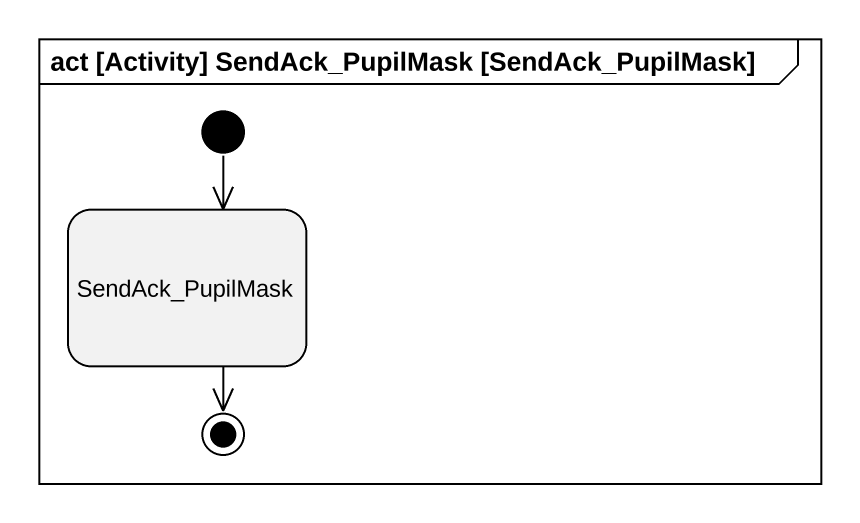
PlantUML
@startuml
mainframe act [Activity] SendAck_PupilMask [SendAck_PupilMask]
hide empty description
state SendAck_PupilMask
[*] --> SendAck_PupilMask
SendAck_PupilMask --> [*]
@enduml
